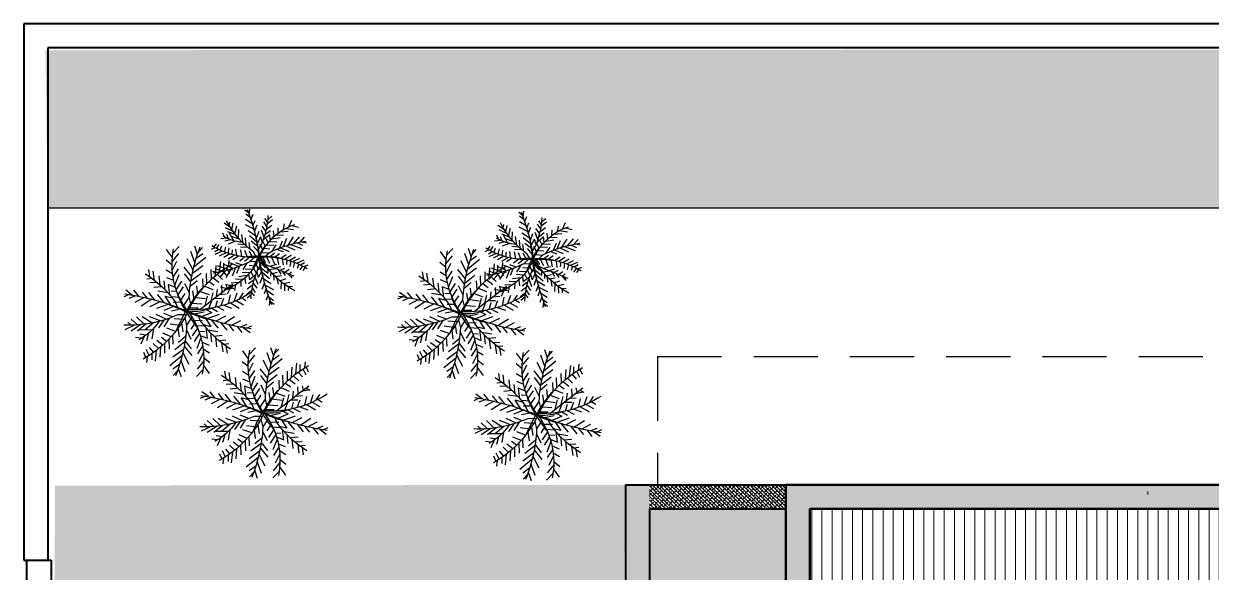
# Model space of a CAD drawing. Header units: inches. Extents: x 580771 to 691655, y 7719261 to 7829530.
# Drawn here: x 689710.7 to 690080.8, y 7726559.4 to 7726730.4 of the extents above; entities that cross this region are included whole.
import ezdxf

# ---------------------------------------------------------------- set-up
doc = ezdxf.new("R2010")
doc.units = ezdxf.units.IN
doc.header["$MEASUREMENT"] = 0
doc.linetypes.add('DASHED2', pattern=[0.375, 0.25, -0.125])
for name, color, linetype in [('ARVORE', 94, 'Continuous'), ('Layer1', 1, 'Continuous'), ('Piso', 55, 'Continuous'), ('TOP_PALMEIRA', 30, 'Continuous'), ('VEGETAÇÃO1', 96, 'Continuous')]:
    doc.layers.add(name, color=color, linetype=linetype)
for name, color, linetype, lineweight in [('Parede Baixa', 5, 'Continuous', 50), ('Parede Corte', 4, 'Continuous', 40), ('Pisos Externos', 15, 'Continuous', 9)]:
    doc.layers.add(name, color=color, linetype=linetype, lineweight=lineweight)

# ---------------------------------------------------------------- blocks, each defined once
blk = doc.blocks.new('A$C740F6566')
at = {"layer": 'TOP_PALMEIRA'}
for p, q in [((2.239, 5.477, -3022.391), (2.019, 5.774, -3022.391)), ((2.215, 5.616, -3022.391), (2.326, 5.86, -3022.391)), ((2.268, 5.32, -3022.391), (2.399, 5.639, -3022.391)), ((3.606, 5.229, -3022.391), (3.337, 5.53, -3022.391)), ((3.62, 5.529, -3022.391), (3.487, 5.68, -3022.391)), ((3.593, 5.084, -3022.391), (3.887, 5.53, -3022.391)), ((3.615, 5.379, -3022.391), (3.826, 5.814, -3022.391)), ((2.296, 5.179, -3022.391), (2.018, 5.405, -3022.391)), ((2.383, 4.786, -3022.391), (2.103, 5.011, -3022.391)), ((2.351, 4.924, -3022.391), (2.575, 5.353, -3022.391)), ((2.435, 4.579, -3022.391), (2.75, 5.067, -3022.391)), ((3.575, 4.932, -3022.391), (3.237, 5.28, -3022.391)), ((3.519, 4.583, -3022.391), (3.237, 5.03, -3022.391)), ((3.562, 4.834, -3022.391), (3.887, 5.23, -3022.391)), ((3.841, 4.577, -3022.391), (3.834, 5.165, -3022.391)), ((4.076, 4.851, -3022.391), (4.037, 5.13, -3022.391)), ((4.135, 4.932, -3022.391), (4.487, 5.08, -3022.391)), ((4.219, 5.061, -3022.391), (4.187, 5.33, -3022.391)), ((5.098, 4.857, -3022.391), (4.868, 4.952, -3022.391)), ((1.408, 4.665, -3022.391), (1.074, 4.72, -3022.391)), ((1.556, 4.466, -3022.391), (1.141, 4.525, -3022.391)), ((1.489, 4.555, -3022.391), (1.518, 4.809, -3022.391)), ((1.662, 4.336, -3022.391), (1.68, 4.673, -3022.391)), ((1.857, 4.118, -3022.391), (1.897, 4.491, -3022.391)), ((2.47, 4.444, -3022.391), (2.129, 4.712, -3022.391)), ((2.542, 4.189, -3022.391), (2.785, 4.669, -3022.391)), ((2.662, 3.805, -3022.391), (2.861, 4.374, -3022.391)), ((3.35, 3.926, -3022.391), (3.137, 4.38, -3022.391)), ((3.426, 4.183, -3022.391), (3.237, 4.68, -3022.391)), ((3.5, 4.488, -3022.391), (3.837, 4.88, -3022.391)), ((3.766, 4.503, -3022.391), (4.237, 4.58, -3022.391)), ((3.983, 4.733, -3022.391), (4.337, 4.83, -3022.391)), ((4.528, 4.081, -3022.391), (4.319, 4.351, -3022.391)), ((4.69, 4.271, -3022.391), (4.455, 4.514, -3022.391)), ((4.862, 4.496, -3022.391), (4.641, 4.681, -3022.391)), ((5.003, 4.703, -3022.391), (4.728, 4.839, -3022.391)), ((4.778, 4.382, -3022.391), (5.265, 4.434, -3022.391)), ((4.921, 4.58, -3022.391), (5.202, 4.579, -3022.391)), ((5.056, 4.788, -3022.391), (5.323, 4.819, -3022.391)), ((0.516, 3.642, -3022.391), (0.147, 3.906, -3022.391)), ((0.867, 3.657, -3022.391), (0.641, 3.929, -3022.391)), ((1.269, 3.631, -3022.391), (1.094, 3.919, -3022.391)), ((1.788, 4.192, -3022.391), (1.367, 4.244, -3022.391)), ((1.581, 3.578, -3022.391), (1.447, 3.899, -3022.391)), ((2.011, 3.964, -3022.391), (1.588, 4.012, -3022.391)), ((1.888, 3.498, -3022.391), (1.755, 3.826, -3022.391)), ((2.246, 3.752, -3022.391), (1.76, 3.812, -3022.391)), ((2.139, 3.845, -3022.391), (2.064, 4.305, -3022.391)), ((2.599, 4.002, -3022.391), (2.213, 4.318, -3022.391)), ((2.692, 3.713, -3022.391), (2.294, 3.974, -3022.391)), ((2.385, 3.639, -3022.391), (2.301, 3.969, -3022.391)), ((2.748, 3.553, -3022.391), (2.941, 4.03, -3022.391)), ((3.244, 3.628, -3022.391), (3.087, 4.03, -3022.391)), ((3.304, 3.792, -3022.391), (3.687, 4.03, -3022.391)), ((3.383, 4.031, -3022.391), (3.737, 4.28, -3022.391)), ((3.902, 3.496, -3022.391), (3.756, 3.901, -3022.391)), ((4.149, 3.702, -3022.391), (3.992, 4.072, -3022.391)), ((4.359, 3.902, -3022.391), (4.187, 4.139, -3022.391)), ((4.457, 4.003, -3022.391), (4.901, 4.001, -3022.391)), ((4.622, 4.189, -3022.391), (5.083, 4.218, -3022.391)), ((0.316, 3.618, -3022.391), (0.01, 3.329, -3022.391)), ((0.717, 3.655, -3022.391), (0.341, 3.351, -3022.391)), ((1.122, 3.646, -3022.391), (0.685, 3.431, -3022.391)), ((1.425, 3.608, -3022.391), (1.042, 3.362, -3022.391)), ((1.781, 3.529, -3022.391), (1.296, 3.334, -3022.391)), ((1.995, 3.463, -3022.391), (1.608, 3.211, -3022.391)), ((2.227, 3.373, -3022.391), (1.865, 3.133, -3022.391)), ((2.08, 3.432, -3022.391), (2.067, 3.703, -3022.391)), ((2.347, 3.319, -3022.391), (2.32, 3.675, -3022.391)), ((2.569, 3.205, -3022.391), (2.578, 3.597, -3022.391)), ((2.809, 3.383, -3022.391), (2.575, 3.497, -3022.391)), ((2.875, 3.21, -3022.391), (2.972, 3.682, -3022.391)), ((3.146, 3.009, -3022.391), (3.147, 3.396, -3022.391)), ((3.364, 3.13, -3022.391), (3.334, 3.563, -3022.391)), ((3.63, 3.298, -3022.391), (3.57, 3.734, -3022.391)), ((3.758, 3.387, -3022.391), (4.157, 3.333, -3022.391)), ((4.074, 3.636, -3022.391), (4.484, 3.613, -3022.391)), ((4.135, 3.033, -3022.391), (4.406, 3.355, -3022.391)), ((4.259, 3.804, -3022.391), (4.72, 3.784, -3022.391)), ((4.383, 3.069, -3022.391), (4.741, 3.535, -3022.391)), ((4.732, 3.134, -3022.391), (5.086, 3.615, -3022.391)), ((5.023, 3.2, -3022.391), (5.475, 3.75, -3022.391)), ((5.42, 3.312, -3022.391), (5.638, 3.614, -3022.391)), ((5.595, 3.368, -3022.391), (5.975, 3.243, -3022.391)), ((5.709, 3.408, -3022.391), (5.916, 3.598, -3022.391)), ((0.753, 2.607, -3022.391), (0.239, 2.79, -3022.391)), ((1.103, 2.696, -3022.391), (0.575, 2.97, -3022.391)), ((1.243, 2.726, -3022.391), (0.889, 2.245, -3022.391)), ((1.395, 2.757, -3022.391), (0.964, 3.104, -3022.391)), ((1.592, 2.791, -3022.391), (1.233, 2.325, -3022.391)), ((1.641, 2.799, -3022.391), (1.268, 3.081, -3022.391)), ((1.84, 2.827, -3022.391), (1.569, 2.505, -3022.391)), ((2.14, 2.859, -3022.391), (1.72, 3.07, -3022.391)), ((2.471, 3.258, -3022.391), (2.173, 3.06, -3022.391)), ((2.708, 2.786, -3022.391), (2.34, 2.873, -3022.391)), ((2.724, 3.113, -3022.391), (2.355, 2.87, -3022.391)), ((2.611, 2.73, -3022.391), (2.641, 2.297, -3022.391)), ((2.829, 2.851, -3022.391), (2.827, 2.464, -3022.391)), ((3.25, 2.747, -3022.391), (3.619, 2.99, -3022.391)), ((3.267, 3.074, -3022.391), (3.635, 2.987, -3022.391)), ((3.504, 2.602, -3022.391), (3.802, 2.8, -3022.391)), ((3.516, 3.223, -3022.391), (3.921, 3.162, -3022.391)), ((3.748, 2.487, -3022.391), (4.109, 2.727, -3022.391)), ((3.834, 3.001, -3022.391), (4.254, 2.79, -3022.391)), ((4.333, 3.061, -3022.391), (4.707, 2.779, -3022.391)), ((4.58, 3.103, -3022.391), (5.01, 2.756, -3022.391)), ((4.871, 3.164, -3022.391), (5.4, 2.89, -3022.391)), ((5.222, 3.253, -3022.391), (5.736, 3.07, -3022.391)), ((0.38, 2.492, -3022.391), (0, 2.617, -3022.391)), ((0.266, 2.452, -3022.391), (0.059, 2.262, -3022.391)), ((0.555, 2.548, -3022.391), (0.337, 2.246, -3022.391)), ((0.952, 2.66, -3022.391), (0.499, 2.11, -3022.391)), ((1.901, 2.224, -3022.391), (1.491, 2.247, -3022.391)), ((2.217, 2.473, -3022.391), (1.818, 2.527, -3022.391)), ((2.459, 2.637, -3022.391), (2.054, 2.698, -3022.391)), ((2.073, 2.364, -3022.391), (2.219, 1.959, -3022.391)), ((2.345, 2.562, -3022.391), (2.405, 2.126, -3022.391)), ((3.1, 2.65, -3022.391), (3.003, 2.179, -3022.391)), ((3.227, 2.307, -3022.391), (3.033, 1.83, -3022.391)), ((3.166, 2.477, -3022.391), (3.399, 2.363, -3022.391)), ((3.406, 2.655, -3022.391), (3.397, 2.263, -3022.391)), ((3.59, 2.221, -3022.391), (3.674, 1.891, -3022.391)), ((3.627, 2.541, -3022.391), (3.655, 2.185, -3022.391)), ((3.894, 2.428, -3022.391), (3.908, 2.157, -3022.391)), ((3.98, 2.397, -3022.391), (4.367, 2.649, -3022.391)), ((4.086, 2.362, -3022.391), (4.22, 2.034, -3022.391)), ((4.193, 2.331, -3022.391), (4.679, 2.526, -3022.391)), ((4.394, 2.282, -3022.391), (4.528, 1.961, -3022.391)), ((4.549, 2.252, -3022.391), (4.932, 2.498, -3022.391)), ((4.705, 2.229, -3022.391), (4.881, 1.941, -3022.391)), ((4.853, 2.214, -3022.391), (5.29, 2.429, -3022.391)), ((5.108, 2.203, -3022.391), (5.333, 1.931, -3022.391)), ((5.258, 2.205, -3022.391), (5.634, 2.509, -3022.391)), ((5.459, 2.218, -3022.391), (5.828, 1.954, -3022.391)), ((5.659, 2.242, -3022.391), (5.964, 2.531, -3022.391)), ((1.352, 1.671, -3022.391), (0.892, 1.642, -3022.391)), ((1.518, 1.857, -3022.391), (1.073, 1.859, -3022.391)), ((1.716, 2.057, -3022.391), (1.255, 2.076, -3022.391)), ((1.446, 1.779, -3022.391), (1.656, 1.509, -3022.391)), ((1.616, 1.958, -3022.391), (1.788, 1.721, -3022.391)), ((1.826, 2.158, -3022.391), (1.983, 1.788, -3022.391)), ((2.501, 1.869, -3022.391), (2.137, 1.78, -3022.391)), ((2.718, 2.145, -3022.391), (2.287, 2.03, -3022.391)), ((2.391, 1.727, -3022.391), (2.387, 1.38, -3022.391)), ((2.86, 1.977, -3022.391), (2.466, 1.824, -3022.391)), ((2.803, 1.666, -3022.391), (2.487, 1.58, -3022.391)), ((2.836, 1.83, -3022.391), (2.987, 1.58, -3022.391)), ((2.88, 2.131, -3022.391), (3.033, 1.83, -3022.391)), ((3.313, 2.055, -3022.391), (3.114, 1.486, -3022.391)), ((3.433, 1.671, -3022.391), (3.19, 1.191, -3022.391)), ((3.282, 2.147, -3022.391), (3.681, 1.886, -3022.391)), ((3.376, 1.858, -3022.391), (3.761, 1.542, -3022.391)), ((3.728, 2.108, -3022.391), (4.215, 2.048, -3022.391)), ((3.836, 2.015, -3022.391), (3.911, 1.555, -3022.391)), ((3.964, 1.896, -3022.391), (4.387, 1.848, -3022.391)), ((4.117, 1.742, -3022.391), (4.078, 1.369, -3022.391)), ((4.186, 1.668, -3022.391), (4.608, 1.616, -3022.391)), ((1.197, 1.478, -3022.391), (0.71, 1.426, -3022.391)), ((1.054, 1.28, -3022.391), (0.773, 1.281, -3022.391)), ((0.972, 1.157, -3022.391), (1.247, 1.021, -3022.391)), ((1.113, 1.364, -3022.391), (1.334, 1.179, -3022.391)), ((1.285, 1.589, -3022.391), (1.52, 1.346, -3022.391)), ((1.932, 1.134, -3022.391), (1.737, 1.18, -3022.391)), ((2.109, 1.364, -3022.391), (1.787, 1.38, -3022.391)), ((1.993, 1.214, -3022.391), (1.918, 0.868, -3022.391)), ((2.305, 1.617, -3022.391), (1.987, 1.58, -3022.391)), ((2.213, 1.499, -3022.391), (2.187, 1.18, -3022.391)), ((2.742, 1.415, -3022.391), (2.387, 1.28, -3022.391)), ((2.706, 1.29, -3022.391), (2.837, 0.93, -3022.391)), ((2.784, 1.581, -3022.391), (2.937, 1.28, -3022.391)), ((3.54, 1.281, -3022.391), (3.225, 0.793, -3022.391)), ((3.504, 1.416, -3022.391), (3.846, 1.148, -3022.391)), ((4.313, 1.524, -3022.391), (4.294, 1.187, -3022.391)), ((4.419, 1.394, -3022.391), (4.833, 1.335, -3022.391)), ((4.486, 1.305, -3022.391), (4.457, 1.051, -3022.391)), ((4.567, 1.195, -3022.391), (4.901, 1.14, -3022.391)), ((0.919, 1.072, -3022.391), (0.652, 1.041, -3022.391)), ((0.877, 1.003, -3022.391), (1.106, 0.908, -3022.391)), ((1.841, 1.016, -3022.391), (1.937, 0.83, -3022.391)), ((2.533, 0.811, -3022.391), (2.137, 0.68, -3022.391)), ((2.42, 0.564, -3022.391), (2.137, 0.38, -3022.391)), ((2.632, 1.064, -3022.391), (2.237, 0.98, -3022.391)), ((2.496, 0.726, -3022.391), (2.687, 0.38, -3022.391)), ((2.599, 0.976, -3022.391), (2.837, 0.58, -3022.391)), ((3.624, 0.936, -3022.391), (3.4, 0.507, -3022.391)), ((3.591, 1.074, -3022.391), (3.872, 0.849, -3022.391)), ((3.679, 0.681, -3022.391), (3.957, 0.455, -3022.391)), ((2.37, 0.463, -3022.391), (2.487, 0.28, -3022.391)), ((3.707, 0.54, -3022.391), (3.576, 0.221, -3022.391)), ((3.76, 0.244, -3022.391), (3.649, 0, -3022.391)), ((3.736, 0.383, -3022.391), (3.955, 0.087, -3022.391))]:
    blk.add_line(p, q, dxfattribs=at)
at = {"layer": 'TOP_PALMEIRA', "color": 92}
for centre, radius, start, end in [((14.281, 7.632, -3022.391), 12.233, 188.516, 202.6061), ((-1.948, 5.644, -3022.391), 5.569, 336.1944, 2.2987), ((0.884, 7.353, -3022.391), 4.898, 295.4351, 330.987), ((1.914, 6.469, -3022.391), 2.701, 304.4561, 331.4948), ((5.393, 7.481, -3022.391), 4.879, 212.1218, 234.7349), ((0.84, 0.122, -3022.391), 3.535, 52.5988, 101.7634), ((3.184, 10.523, -3022.391), 7.55, 273.4205, 291.3892), ((2.79, -4.663, -3022.391), 7.55, 93.4205, 111.3892), ((5.091, -1.493, -3022.391), 4.898, 115.4351, 150.987), ((-1.898, 2.681, -3022.391), 4.809, 326.851, 2.4966), ((-8.306, -1.772, -3022.391), 12.233, 8.516, 22.6061), ((5.134, 5.738, -3022.391), 3.535, 232.5988, 281.7634), ((90.319, -66.742, -3022.391), 111.442, 141.6662, 142.64222), ((0.582, -1.621, -3022.391), 4.879, 32.1218, 54.7349)]:
    blk.add_arc(centre, radius, start, end, dxfattribs=at)
at = {"layer": 'TOP_PALMEIRA'}
for centre, radius, start, end in [((1.43, 0.933, -3022.391), 2.579, 53.6318, 73.2381), ((7.662, 5.48, -3022.391), 5.257, 198.8657, 208.393), ((8.036, -6.112, -3022.391), 10.439, 114.0336, 119.0965), ((5.407, -1.698, -3022.391), 5.28, 117.8553, 131.0663), ((0.812, 2.655, -3022.391), 2.187, 337.8337, 5.9061), ((-1.862, 0.702, -3022.391), 5.373, 12.1313, 24.7386), ((-1.113, -3.57, -3022.391), 7.754, 51.2825, 57.6422)]:
    blk.add_arc(centre, radius, start, end, dxfattribs=at)
blk = doc.blocks.new('Arvore-4pl')
at = {"layer": 'ARVORE'}
for p, q in [((-0.536, 1.777), (-0.462, 1.94)), ((-0.481, 1.486), (-0.667, 1.636)), ((-0.52, 1.684), (-0.666, 1.882)), ((-0.5, 1.58), (-0.413, 1.792)), ((-0.445, 1.316), (-0.296, 1.602)), ((0.372, 1.321), (0.146, 1.553)), ((0.392, 1.519), (0.213, 1.72)), ((0.401, 1.719), (0.313, 1.82)), ((0.363, 1.255), (0.579, 1.52)), ((0.383, 1.423), (0.579, 1.72)), ((0.398, 1.619), (0.539, 1.909)), ((0.548, 1.084), (0.544, 1.476)), ((0.705, 1.267), (0.679, 1.453)), ((0.8, 1.407), (0.779, 1.586)), ((-1.073, 1.143), (-1.296, 1.18)), ((-0.975, 1.011), (-1.251, 1.05)), ((-1.02, 1.069), (-1, 1.239)), ((-0.904, 0.924), (-0.892, 1.148)), ((-0.774, 0.779), (-0.747, 1.027)), ((-0.423, 1.224), (-0.61, 1.374)), ((-0.365, 0.995), (-0.593, 1.174)), ((-0.389, 1.085), (-0.179, 1.411)), ((-0.317, 0.826), (-0.155, 1.146)), ((0.334, 1.089), (0.146, 1.386)), ((0.272, 0.822), (0.146, 1.153)), ((0.321, 1.025), (0.546, 1.286)), ((0.498, 1.035), (0.813, 1.086)), ((0.643, 1.189), (0.879, 1.253)), ((0.744, 1.321), (0.979, 1.42)), ((1.115, 0.88), (0.958, 1.042)), ((1.229, 1.03), (1.082, 1.153)), ((1.323, 1.168), (1.14, 1.259)), ((1.173, 0.954), (1.498, 0.989)), ((1.386, 1.271), (1.233, 1.334)), ((1.268, 1.086), (1.456, 1.086)), ((1.359, 1.225), (1.537, 1.245)), ((-1.668, 0.461), (-1.914, 0.637)), ((-1.434, 0.471), (-1.585, 0.653)), ((-1.166, 0.453), (-1.283, 0.645)), ((-0.82, 0.828), (-1.101, 0.862)), ((-0.958, 0.418), (-1.047, 0.633)), ((-0.672, 0.676), (-0.954, 0.708)), ((-0.753, 0.365), (-0.842, 0.584)), ((-0.515, 0.534), (-0.839, 0.574)), ((-0.586, 0.596), (-0.636, 0.903)), ((-0.625, 0.321), (-0.634, 0.501)), ((-0.28, 0.701), (-0.536, 0.912)), ((-0.217, 0.508), (-0.483, 0.682)), ((-0.422, 0.459), (-0.478, 0.679)), ((-0.238, 0.57), (-0.105, 0.949)), ((-0.18, 0.401), (-0.051, 0.72)), ((-0.096, 0.173), (-0.031, 0.487)), ((0.15, 0.451), (0.046, 0.72)), ((0.221, 0.65), (0.079, 0.953)), ((0.191, 0.561), (0.446, 0.72)), ((0.243, 0.721), (0.479, 0.886)), ((0.408, 0.231), (0.368, 0.522)), ((0.589, 0.363), (0.492, 0.633)), ((0.754, 0.501), (0.649, 0.748)), ((0.894, 0.634), (0.779, 0.792)), ((0.827, 0.569), (1.134, 0.556)), ((1.007, 0.754), (0.867, 0.934)), ((0.959, 0.702), (1.255, 0.7)), ((1.069, 0.826), (1.377, 0.845)), ((1.336, 0.167), (1.638, 0.533)), ((-1.801, 0.445), (-2.005, 0.252)), ((-1.534, 0.469), (-1.785, 0.267)), ((-1.277, -0.17), (-1.629, 0.013)), ((-1.264, 0.463), (-1.556, 0.32)), ((-1.082, -0.129), (-1.369, 0.103)), ((-1.062, 0.438), (-1.317, 0.274)), ((-0.918, -0.101), (-1.167, 0.087)), ((-0.825, 0.386), (-1.148, 0.256)), ((-0.682, 0.342), (-0.94, 0.174)), ((-0.585, -0.061), (-0.865, 0.08)), ((-0.528, 0.282), (-0.769, 0.122)), ((-0.365, 0.205), (-0.563, 0.073)), ((-0.447, 0.246), (-0.466, 0.483)), ((-0.196, 0.108), (-0.442, -0.054)), ((-0.299, 0.17), (-0.294, 0.431)), ((-0.139, 0.288), (-0.295, 0.365)), ((0.085, 0.039), (0.086, 0.297)), ((0.155, -0.136), (0.401, 0.027)), ((0.166, 0.082), (0.411, 0.024)), ((0.23, 0.119), (0.21, 0.408)), ((0.332, 0.181), (0.602, 0.141)), ((0.493, 0.291), (0.759, 0.255)), ((0.544, 0.034), (0.824, -0.107)), ((0.704, 0.457), (0.977, 0.442)), ((0.744, 0.055), (0.925, 0.27)), ((0.877, 0.074), (1.126, -0.114)), ((0.91, 0.079), (1.149, 0.39)), ((1.041, 0.102), (1.328, -0.13)), ((1.143, 0.122), (1.378, 0.443)), ((1.236, 0.142), (1.588, -0.04)), ((1.469, 0.202), (1.812, 0.08)), ((1.601, 0.241), (1.746, 0.442)), ((1.718, 0.278), (1.971, 0.195)), ((1.794, 0.305), (1.932, 0.432)), ((-1.759, -0.306), (-2.012, -0.223)), ((-1.835, -0.332), (-1.973, -0.459)), ((-1.51, -0.229), (-1.853, -0.107)), ((-1.642, -0.268), (-1.788, -0.469)), ((-1.378, -0.194), (-1.679, -0.56)), ((-1.184, -0.149), (-1.419, -0.471)), ((-0.951, -0.106), (-1.19, -0.417)), ((-0.745, -0.485), (-1.018, -0.469)), ((-0.785, -0.083), (-0.966, -0.297)), ((-0.534, -0.318), (-0.8, -0.283)), ((-0.373, -0.209), (-0.643, -0.169)), ((-0.63, -0.391), (-0.533, -0.661)), ((-0.207, -0.11), (-0.452, -0.051)), ((-0.449, -0.259), (-0.409, -0.55)), ((-0.272, -0.147), (-0.251, -0.435)), ((-0.126, -0.066), (-0.127, -0.324)), ((0.055, -0.201), (-0.01, -0.515)), ((0.139, -0.429), (0.01, -0.747)), ((0.098, -0.316), (0.254, -0.392)), ((0.258, -0.197), (0.253, -0.458)), ((0.324, -0.233), (0.522, -0.1)), ((0.406, -0.273), (0.424, -0.51)), ((0.486, -0.309), (0.727, -0.149)), ((0.584, -0.348), (0.593, -0.529)), ((0.641, -0.369), (0.899, -0.201)), ((0.712, -0.392), (0.801, -0.611)), ((0.783, -0.413), (1.107, -0.283)), ((0.917, -0.446), (1.006, -0.66)), ((1.021, -0.466), (1.276, -0.302)), ((1.125, -0.481), (1.242, -0.673)), ((1.223, -0.491), (1.514, -0.348)), ((1.493, -0.497), (1.744, -0.294)), ((1.76, -0.472), (1.964, -0.28)), ((-1.111, -0.853), (-1.418, -0.872)), ((-1, -0.729), (-1.297, -0.728)), ((-0.868, -0.596), (-1.175, -0.583)), ((-1.156, -0.908), (-0.999, -1.07)), ((-1.048, -0.781), (-0.908, -0.961)), ((-0.935, -0.662), (-0.82, -0.82)), ((-0.795, -0.528), (-0.69, -0.775)), ((-0.476, -0.889), (-0.687, -0.914)), ((-0.345, -0.721), (-0.587, -0.78)), ((-0.537, -0.968), (-0.554, -1.18)), ((-0.2, -0.537), (-0.487, -0.614)), ((-0.418, -0.815), (-0.421, -1.047)), ((-0.106, -0.649), (-0.368, -0.751)), ((-0.143, -0.857), (-0.354, -0.914)), ((-0.156, -0.913), (-0.054, -1.114)), ((-0.122, -0.747), (-0.021, -0.914)), ((-0.092, -0.546), (0.01, -0.747)), ((0.197, -0.597), (0.064, -0.977)), ((0.276, -0.853), (0.114, -1.173)), ((0.176, -0.536), (0.442, -0.709)), ((0.239, -0.728), (0.495, -0.939)), ((0.381, -0.487), (0.437, -0.706)), ((0.474, -0.562), (0.798, -0.602)), ((0.545, -0.624), (0.595, -0.93)), ((0.63, -0.703), (0.913, -0.735)), ((0.733, -0.806), (0.706, -1.054)), ((0.779, -0.855), (1.06, -0.89)), ((0.863, -0.951), (0.851, -1.176)), ((1.393, -0.498), (1.543, -0.68)), ((1.627, -0.488), (1.873, -0.664)), ((-1.4, -1.252), (-1.578, -1.273)), ((-1.214, -0.982), (-1.539, -1.017)), ((-1.309, -1.113), (-1.497, -1.113)), ((-1.427, -1.298), (-1.275, -1.361)), ((-1.364, -1.196), (-1.181, -1.286)), ((-1.27, -1.058), (-1.123, -1.181)), ((-0.724, -1.211), (-0.854, -1.18)), ((-0.606, -1.058), (-0.821, -1.047)), ((-0.785, -1.29), (-0.721, -1.414)), ((-0.683, -1.158), (-0.734, -1.388)), ((-0.324, -1.427), (-0.587, -1.514)), ((-0.258, -1.258), (-0.521, -1.314)), ((-0.184, -1.024), (-0.421, -1.114)), ((-0.28, -1.317), (-0.121, -1.58)), ((-0.208, -1.107), (-0.121, -1.347)), ((0.348, -1.113), (0.138, -1.439)), ((0.404, -1.343), (0.255, -1.629)), ((0.324, -1.023), (0.552, -1.202)), ((0.382, -1.251), (0.569, -1.401)), ((0.934, -1.038), (1.21, -1.077)), ((0.979, -1.097), (0.959, -1.266)), ((1.032, -1.171), (1.255, -1.207)), ((-0.399, -1.591), (-0.587, -1.714)), ((-0.432, -1.658), (-0.354, -1.78)), ((-0.348, -1.483), (-0.221, -1.714)), ((0.459, -1.607), (0.372, -1.82)), ((0.495, -1.804), (0.42, -1.967)), ((0.44, -1.513), (0.626, -1.664)), ((0.478, -1.712), (0.625, -1.909))]:
    blk.add_line(p, q, dxfattribs=at)
for centre, radius, start, end in [((-3.311, 1.795), 3.713, 336.1944, 2.2987), ((7.508, 3.121), 8.156, 188.516, 202.6061), ((-0.736, 2.346), 1.801, 304.4561, 331.4948), ((1.583, 3.021), 3.253, 212.1218, 234.7349), ((-1.423, 2.935), 3.265, 295.4351, 330.987), ((3.096, 1.686), 3.505, 198.8657, 208.393), ((-1.452, -1.886), 2.357, 52.5988, 101.7634), ((1.592, -3.099), 3.52, 117.8553, 131.0663), ((-1.059, -1.345), 1.719, 53.6318, 73.2381), ((3.345, -6.042), 6.959, 114.0336, 119.0965), ((-3.253, -1.499), 3.582, 12.1313, 24.7386), ((-2.754, -4.347), 5.169, 51.2825, 57.6422), ((0.111, 5.048), 5.033, 273.4205, 291.3892), ((-0.152, -5.076), 5.033, 93.4205, 111.3892), ((1.382, -2.963), 3.265, 115.4351, 150.987), ((58.2, -46.462), 74.295, 141.6662, 142.64222), ((-3.277, -0.179), 3.206, 326.851, 2.4966), ((-1.471, -0.197), 1.458, 337.8337, 5.9061), ((-7.55, -3.149), 8.156, 8.516, 22.6061), ((1.411, 1.858), 2.357, 232.5988, 281.7634), ((-1.624, -3.048), 3.253, 32.1218, 54.7349)]:
    blk.add_arc(centre, radius, start, end, dxfattribs=at)

msp = doc.modelspace()

# ---------------------------------------------------------------- hatches: boundary and pattern name
h = msp.add_hatch()
h.set_pattern_fill('GRASS2', color=74, scale=7.5, angle=-90, pattern_type=2)
h.set_pattern_definition([(270, (686426.6015, 7768797.9115), (7.5, -7.5), [1.125, -0.225, 0.3, -0.225, 1.125, -4.5]), (270, (686426.8265, 7768798.2865), (7.5, -7.5), [0.75, -0.5625, 1.125, -0.5625, 0.75, -3.75]), (270, (686429.8265, 7768795.6615), (7.5, -7.5), [0.9375, -0.375, 0.9375, -5.25]), (270, (686431.3265, 7768799.4115), (7.5, -7.5), [0.375, -0.75, 0.375, -6]), (360, (686431.3265, 7768798.6615), (7.5, 7.5), [0.675, -6.825]), (360, (686426.8265, 7768796.4115), (7.5, 7.5), [0.75, -6.75]), (360, (686429.8265, 7768794.5365), (7.5, 7.5), [0.75, -6.75]), (315, (686426.7515, 7768795.4365), (7.5, -7e-15), [0.75, -9.8566017]), (45, (686426.7515, 7768797.3865), (7e-15, 7.5), [0.75, -9.8566017]), (333.434949, (686426.789, 7768795.6615), (7.5, -4e-10), [0.75, -16.0205098]), (345.9637565, (686426.8265, 7768796.0365), (7.5, -3e-10), [0.75, -30.1732922]), (345.9637565, (686429.8265, 7768794.1615), (7.5, -3e-10), [0.6, -30.3232922]), (345.9637565, (686431.3265, 7768798.5115), (7.5, -3e-10), [0.525, -30.3982922]), (14.0362435, (686426.8265, 7768796.7865), (7.5, 3e-10), [0.75, -30.1732922]), (14.0362435, (686429.8265, 7768794.9115), (7.5, 3e-10), [0.6, -30.3232922]), (14.0362435, (686431.3265, 7768798.8115), (7.5, 3e-10), [0.525, -30.3982922]), (26.565051, (686426.789, 7768797.1615), (7.5, 3e-09), [0.75, -16.020501])])
h.paths.add_polyline_path([(689844.099, 7726684.413), (689844.986, 7726681.48)], flags=16)
h.paths.add_polyline_path([(691202.468, 7726722.882), (689717.486, 7726722.121), (689718.218, 7726672.882), (691203.218, 7726672.882)])
h = msp.add_hatch()
h.set_pattern_fill('GRASS2', color=74, scale=7.5, angle=-90, pattern_type=2)
h.set_pattern_definition([(270, (686429.584, 7768662.168), (7.5, -7.5), [1.125, -0.225, 0.3, -0.225, 1.125, -4.5]), (270, (686429.809, 7768662.543), (7.5, -7.5), [0.75, -0.5625, 1.125, -0.5625, 0.75, -3.75]), (270, (686432.809, 7768659.918), (7.5, -7.5), [0.9375, -0.375, 0.9375, -5.25]), (270, (686434.309, 7768663.668), (7.5, -7.5), [0.375, -0.75, 0.375, -6]), (360, (686434.309, 7768662.918), (7.5, 7.5), [0.675, -6.825]), (360, (686429.809, 7768660.668), (7.5, 7.5), [0.75, -6.75]), (360, (686432.809, 7768658.793), (7.5, 7.5), [0.75, -6.75]), (315, (686429.7337, 7768659.693), (7.5, -7e-15), [0.75, -9.8566017]), (45, (686429.7337, 7768661.643), (7e-15, 7.5), [0.75, -9.8566017]), (333.434949, (686429.7712, 7768659.918), (7.5, -4e-10), [0.75, -16.0205098]), (345.9637565, (686429.8087, 7768660.293), (7.5, -3e-10), [0.75, -30.1732922]), (345.9637565, (686432.8087, 7768658.418), (7.5, -3e-10), [0.6, -30.3232922]), (345.9637565, (686434.3087, 7768662.768), (7.5, -3e-10), [0.525, -30.3982922]), (14.0362435, (686429.8087, 7768661.043), (7.5, 3e-10), [0.75, -30.1732922]), (14.0362435, (686432.8087, 7768659.168), (7.5, 3e-10), [0.6, -30.3232922]), (14.0362435, (686434.3087, 7768663.068), (7.5, 3e-10), [0.525, -30.3982922]), (26.565051, (686429.7712, 7768661.418), (7.5, 3e-09), [0.75, -16.020501])])
h.paths.add_polyline_path([(689847.082, 7726548.67), (689847.968, 7726545.737)], flags=16)
h.paths.add_polyline_path([(689893.598, 7726474.926), (689895.557, 7726478.726), (689894.174, 7726498.3), (689893.021, 7726498.99)], flags=16)
h.paths.add_polyline_path([(689888.437, 7726491.783), (689880.573, 7726491.783), (689880.573, 7726519.308), (689888.437, 7726519.308)], flags=16)
h.paths.add_polyline_path([(689880.573, 7726488.293), (689888.437, 7726488.293), (689888.437, 7726460.768), (689880.573, 7726460.768)], flags=16)
h.paths.add_polyline_path([(689854.093, 7726491.783), (689846.228, 7726491.783), (689846.228, 7726519.308), (689854.093, 7726519.308)], flags=16)
h.paths.add_polyline_path([(689872.07, 7726472.696), (689864.206, 7726472.696), (689864.206, 7726500.222), (689872.07, 7726500.222)], flags=16)
h.paths.add_polyline_path([(689854.093, 7726460.768), (689846.228, 7726460.768), (689846.228, 7726488.293), (689854.093, 7726488.293)], flags=16)
h.paths.add_polyline_path([(689829.861, 7726500.222), (689837.725, 7726500.222), (689837.725, 7726472.696), (689829.861, 7726472.696)], flags=16)
h.paths.add_polyline_path([(689811.884, 7726519.308), (689819.748, 7726519.308), (689819.748, 7726491.783), (689811.884, 7726491.783)], flags=16)
h.paths.add_polyline_path([(689811.884, 7726460.768), (689811.884, 7726488.293), (689819.748, 7726488.293), (689819.748, 7726460.768)], flags=16)
h.paths.add_polyline_path([(689805.124, 7726472.696), (689797.26, 7726472.696), (689797.26, 7726500.222), (689805.124, 7726500.222)], flags=16)
h.paths.add_polyline_path([(689787.147, 7726491.783), (689779.283, 7726491.783), (689779.283, 7726519.308), (689787.147, 7726519.308)], flags=16)
h.paths.add_polyline_path([(689787.147, 7726460.768), (689779.283, 7726460.768), (689779.283, 7726488.293), (689787.147, 7726488.293)], flags=16)
h.paths.add_polyline_path([(689770.78, 7726472.696), (689762.916, 7726472.696), (689762.916, 7726500.222), (689770.78, 7726500.222)], flags=16)
h.paths.add_polyline_path([(689744.938, 7726488.293), (689752.802, 7726488.293), (689752.802, 7726460.768), (689744.938, 7726460.768)], flags=16)
h.paths.add_polyline_path([(689744.938, 7726519.308), (689752.802, 7726519.308), (689752.802, 7726491.783), (689744.938, 7726491.783)], flags=16)
h.paths.add_polyline_path([(689736.435, 7726472.696), (689728.571, 7726472.696), (689728.571, 7726500.222), (689736.435, 7726500.222)], flags=16)
h.paths.add_polyline_path([(689728.571, 7726432.73), (689736.435, 7726432.73), (689736.435, 7726405.205), (689728.571, 7726405.205)], flags=16)
h.paths.add_polyline_path([(689744.938, 7726451.817), (689752.802, 7726451.817), (689752.802, 7726424.292), (689744.938, 7726424.292)], flags=16)
h.paths.add_polyline_path([(689744.938, 7726420.801), (689752.802, 7726420.801), (689752.802, 7726393.276), (689744.938, 7726393.276)], flags=16)
h.paths.add_polyline_path([(689762.916, 7726432.73), (689770.78, 7726432.73), (689770.78, 7726405.205), (689762.916, 7726405.205)], flags=16)
h.paths.add_polyline_path([(689787.147, 7726424.292), (689779.283, 7726424.292), (689779.283, 7726451.817), (689787.147, 7726451.817)], flags=16)
h.paths.add_polyline_path([(689787.147, 7726393.276), (689779.283, 7726393.276), (689779.283, 7726420.801), (689787.147, 7726420.801)], flags=16)
h.paths.add_polyline_path([(689805.124, 7726405.205), (689797.26, 7726405.205), (689797.26, 7726432.73), (689805.124, 7726432.73)], flags=16)
h.paths.add_polyline_path([(689811.884, 7726451.817), (689819.748, 7726451.817), (689819.748, 7726424.292), (689811.884, 7726424.292)], flags=16)
h.paths.add_polyline_path([(689819.748, 7726393.276), (689811.884, 7726393.276), (689811.884, 7726420.801), (689819.748, 7726420.801)], flags=16)
h.paths.add_polyline_path([(689829.861, 7726432.73), (689837.725, 7726432.73), (689837.725, 7726405.205), (689829.861, 7726405.205)], flags=16)
h.paths.add_polyline_path([(689854.093, 7726424.292), (689846.228, 7726424.292), (689846.228, 7726451.817), (689854.093, 7726451.817)], flags=16)
h.paths.add_polyline_path([(689854.093, 7726393.276), (689846.228, 7726393.276), (689846.228, 7726420.801), (689854.093, 7726420.801)], flags=16)
h.paths.add_polyline_path([(689864.206, 7726432.73), (689872.07, 7726432.73), (689872.07, 7726405.205), (689864.206, 7726405.205)], flags=16)
h.paths.add_polyline_path([(689888.437, 7726424.292), (689880.573, 7726424.292), (689880.573, 7726451.817), (689888.437, 7726451.817)], flags=16)
h.paths.add_polyline_path([(689880.573, 7726420.801), (689888.437, 7726420.801), (689888.437, 7726393.276), (689880.573, 7726393.276)], flags=16)
h.paths.add_polyline_path([(689893.936, 7726432.799), (689894.542, 7726417.806), (689894.52, 7726408.91), (689893.237, 7726406.928)], flags=16)
h.paths.add_polyline_path([(689805.124, 7726290.619), (689797.26, 7726290.619), (689797.26, 7726318.144), (689805.124, 7726318.144)], flags=16)
h.paths.add_polyline_path([(689811.884, 7726306.215), (689819.748, 7726306.215), (689819.748, 7726278.69), (689811.884, 7726278.69)], flags=16)
h.paths.add_polyline_path([(689819.748, 7726309.705), (689811.884, 7726309.705), (689811.884, 7726337.23), (689819.748, 7726337.23)], flags=16)
h.paths.add_polyline_path([(689829.861, 7726318.144), (689837.726, 7726318.144), (689837.726, 7726290.619), (689829.861, 7726290.619)], flags=16)
h.paths.add_polyline_path([(689854.093, 7726309.705), (689846.228, 7726309.705), (689846.228, 7726337.23), (689854.093, 7726337.23)], flags=16)
h.paths.add_polyline_path([(689846.228, 7726306.215), (689854.093, 7726306.215), (689854.093, 7726278.69), (689846.228, 7726278.69)], flags=16)
h.paths.add_polyline_path([(689872.07, 7726290.619), (689864.206, 7726290.619), (689864.206, 7726318.144), (689872.07, 7726318.144)], flags=16)
h.paths.add_polyline_path([(689898.55, 7726318.144), (689896.852, 7726317.792), (689896.414, 7726293.07), (689898.55, 7726290.619)])
h.paths.add_polyline_path([(689888.437, 7726278.69), (689880.573, 7726278.69), (689880.573, 7726306.215), (689888.437, 7726306.215)], flags=16)
h.paths.add_polyline_path([(689888.437, 7726309.705), (689880.573, 7726309.705), (689880.573, 7726337.23), (689888.437, 7726337.23)], flags=16)
h.paths.add_polyline_path([(689787.147, 7726309.705), (689779.283, 7726309.705), (689779.283, 7726337.23), (689787.147, 7726337.23)], flags=16)
h.paths.add_polyline_path([(689787.147, 7726278.69), (689779.283, 7726278.69), (689779.283, 7726306.215), (689787.147, 7726306.215)], flags=16)
h.paths.add_polyline_path([(689762.916, 7726318.144), (689770.78, 7726318.144), (689770.78, 7726290.619), (689762.916, 7726290.619)], flags=16)
edge = h.paths.add_edge_path(flags=16)
edge.add_arc((689718.431, 7726298.263), 30.887, 21.74423, 30.88474)
edge.add_line((689744.938, 7726314.117), (689744.938, 7726337.23))
edge.add_line((689744.938, 7726337.23), (689752.803, 7726337.23))
edge.add_line((689752.803, 7726337.23), (689752.803, 7726309.705))
edge.add_line((689752.803, 7726309.705), (689747.12, 7726309.705))
h.paths.add_polyline_path([(689731.666, 7726318.144), (689739.53, 7726318.144), (689739.53, 7726294.848), (689731.666, 7726294.884)], flags=16)
h.paths.add_polyline_path([(689731.666, 7726290.619), (689731.666, 7726293.294), (689739.53, 7726293.257), (689739.53, 7726290.619)], flags=16)
edge = h.paths.add_edge_path()
edge.add_line((689719.278, 7726294.942), (689745.377, 7726294.821))
edge.add_line((689745.377, 7726294.821), (689745.37, 7726293.23))
edge.add_line((689745.37, 7726293.23), (689719.272, 7726293.351))
edge.add_line((689719.272, 7726293.351), (689719.224, 7726281.632))
edge.add_line((689719.224, 7726281.632), (689744.938, 7726281.632))
edge.add_line((689744.938, 7726281.632), (689744.938, 7726290.632))
edge.add_arc((689744.964, 7726296.705), 6.073, 269.75963, 295.94677)
edge.add_arc((689747.566, 7726291.357), 0.125, 295.94628, 359.76979)
edge.add_line((689747.691, 7726291.356), (689747.698, 7726292.89))
edge.add_line((689747.698, 7726292.89), (689747.823, 7726292.889))
edge.add_arc((689747.823, 7726292.939), 0.05, 269.73392, 359.74034)
edge.add_line((689747.873, 7726292.939), (689747.873, 7726292.944))
edge.add_arc((689747.918, 7726292.944), 0.045, 89.73392, 179.73392, ccw=False)
edge.add_arc((689747.919, 7726293.119), 0.13, 269.73392, 368.5838)
edge.add_line((689748.048, 7726293.138), (689749.124, 7726293.133))
edge.add_line((689749.124, 7726293.133), (689749.125, 7726293.33))
edge.add_line((689749.125, 7726293.33), (689749.025, 7726293.33))
edge.add_line((689749.025, 7726293.33), (689749.026, 7726293.514))
edge.add_line((689749.026, 7726293.514), (689749.026, 7726293.574))
edge.add_line((689749.026, 7726293.574), (689749.011, 7726293.589))
edge.add_line((689749.011, 7726293.589), (689749.057, 7726293.634))
edge.add_line((689749.057, 7726293.634), (689749.012, 7726293.679))
edge.add_line((689749.012, 7726293.679), (689749.057, 7726293.724))
edge.add_line((689749.057, 7726293.724), (689749.012, 7726293.769))
edge.add_line((689749.012, 7726293.769), (689749.027, 7726293.784))
edge.add_line((689749.027, 7726293.784), (689749.029, 7726294.204))
edge.add_line((689749.029, 7726294.204), (689749.014, 7726294.219))
edge.add_line((689749.014, 7726294.219), (689749.06, 7726294.264))
edge.add_line((689749.06, 7726294.264), (689749.015, 7726294.309))
edge.add_line((689749.015, 7726294.309), (689749.06, 7726294.354))
edge.add_line((689749.06, 7726294.354), (689749.015, 7726294.399))
edge.add_line((689749.015, 7726294.399), (689749.03, 7726294.414))
edge.add_line((689749.03, 7726294.414), (689749.032, 7726294.687))
edge.add_line((689749.032, 7726294.687), (689749.132, 7726294.687))
edge.add_line((689749.132, 7726294.687), (689749.132, 7726294.883))
edge.add_arc((689718.431, 7726298.263), 30.887, 353.71826, 374.91985)
edge.add_line((689748.277, 7726306.215), (689752.803, 7726306.215))
edge.add_line((689752.803, 7726306.215), (689752.803, 7726278.69))
edge.add_line((689752.803, 7726278.69), (689746.704, 7726278.69))
edge.add_line((689746.704, 7726278.69), (689746.704, 7726276.815))
edge.add_line((689746.704, 7726276.815), (689898.218, 7726276.632))
edge.add_line((689898.218, 7726276.632), (689897.117, 7726499.302))
edge.add_line((689897.117, 7726499.302), (689898.218, 7726586.632))
edge.add_line((689898.218, 7726586.632), (689720.468, 7726586.377))
edge.add_line((689720.468, 7726586.377), (689719.278, 7726294.942))
at = {"layer": 'Piso', "true_color": 0x93278f}
h = msp.add_hatch(dxfattribs=at)
h.set_pattern_fill('ANSI38', color=217, scale=0.25, angle=360)
h.set_pattern_definition([(45, (699539.3468, 7724833.1608), (-0.56126601, 0.56126601), []), (135, (699539.3468, 7724833.1608), (-1.68379802, 0.56126601), [1.984375, -1.190625])])
h.paths.add_polyline_path([(689898.281, 7726586.444), (689905.718, 7726586.632), (689905.718, 7726276.632), (689898.218, 7726276.632)])
h = msp.add_hatch(dxfattribs=at)
h.set_pattern_fill('ANSI38', color=217, scale=0.25, angle=270)
h.set_pattern_definition([(315, (688171.8189, 7716946.7725), (0.56126601, 0.56126601), []), (45, (688171.8189, 7716946.7725), (0.56126601, 1.68379802), [1.984375, -1.190625])])
h.paths.add_polyline_path([(689905.761, 7726586.329), (689948.218, 7726586.632), (689948.218, 7726579.132), (689905.718, 7726579.132)])
at = {"layer": 'Piso', "true_color": 0x4b81b4}
h = msp.add_hatch(dxfattribs=at)
h.set_pattern_fill('ANSI34', color=145, scale=0.25, angle=360)
h.set_pattern_definition([(45, (334966.45174, 3862869.15914), (-0.1325825214725, 0.1325825214725), []), (45, (334966.49593, 3862869.15914), (-0.1325825214725, 0.1325825214725), []), (45, (334966.54013, 3862869.15914), (-0.1325825214725, 0.1325825214725), []), (45, (334966.58432, 3862869.15914), (-0.1325825214725, 0.1325825214725), [])])
h.paths.add_polyline_path([(691120.718, 7726486.632), (690478.718, 7726486.632), (690478.718, 7726579.132), (689955.718, 7726579.132), (689955.718, 7726284.132), (691120.718, 7726284.132)], flags=16)
h.paths.add_polyline_path([(691128.218, 7726494.132), (690486.218, 7726494.132), (690486.218, 7726586.632), (689948.218, 7726586.632), (689948.218, 7726276.632), (691128.218, 7726276.632)])
at = {"layer": 'Piso', "transparency": 33554559}
h = msp.add_hatch(dxfattribs=at)
h.set_pattern_fill('AR-CONC', color=256, scale=0.05, angle=585)
h.set_pattern_definition([(275, (699589.1886, 7724592.5606), (-7.0047325, -5.877669), [0.9525, -10.4775]), (220, (699589.189, 7724592.561), (8.000923, -5.508836), [0.762, -8.382029]), (325.45144, (699588.605, 7724592.071), (0.99619, -11.386505), [0.8095004, -8.904512]), (271.1842, (699590.985, 7724590.765), (-11.070512, -8.097671), [1.42875, -15.71625]), (321.63556, (699590.062, 7724590.09), (0.35433, -17.141338), [1.214251, -13.35678]), (216.18415, (699590.985, 7724590.765), (0.35433, -17.141338), [1.142998, -12.572987]), (246, (699589.638, 7724590.3155), (-8.975999, -1.7447575), [0.9525, -10.4775]), (191, (699589.638, 7724590.316), (4.326996, -8.69706), [0.762, -8.382]), (296.45144, (699588.89, 7724590.17), (-4.6490026, -10.441817), [0.8095004, -8.904497]), (262.5, (699589.1886, 7724592.5606), (2.8802735, -3.0986707), [0, -8.2804, 0, -8.509, 0, -8.41375]), (232.5, (699589.1886, 7724592.5606), (1.1794864, -5.90435), [0, -4.8514, 0, -8.0899, 0, -3.20675]), (192.5, (699591.1912, 7724594.5632), (-4.9963932, -4.5913098), [0, -3.175, 0, -9.906, 0, -13.1445]), (182.5, (699592.089, 7724595.461), (-4.3381952, -6.1361196), [0, -4.1275, 0, -6.5786, 0, -9.3345])])
h.paths.add_polyline_path([(689905.718, 7726284.132), (689905.718, 7726579.132), (689948.218, 7726579.132), (689948.218, 7726284.132)])
at = {"layer": 'Pisos Externos', "transparency": 33554559}
h = msp.add_hatch(dxfattribs=at)
h.set_pattern_fill('ANSI31', color=256, angle=585)
h.set_pattern_definition([(270, (687870.332, 7718287.5485), (3.175, -5e-15), [])])
edge = h.paths.add_edge_path()
edge.add_arc((690060.262, 7726584.091), 0.937, -46.87605, 133.12395, ccw=False)
edge.add_arc((690060.262, 7726584.091), 0.937, 133.12395, 313.12395, ccw=False)
h.paths.add_polyline_path([(690088.718, 7726579.132), (690088.583, 7726383.132), (689955.718, 7726383.132), (689955.718, 7726579.132)])

# ---------------------------------------------------------------- linework, layer by layer
at = {"color": 74}
msp.add_line((691153.218, 7726672.882), (689718.218, 7726672.882), dxfattribs=at)
at = {"layer": 'Layer1', "linetype": 'DASHED2', "ltscale": 80}
for q in [(690526.218, 7726626.632), (689908.218, 7726586.632)]:
    msp.add_line((689908.218, 7726626.632), q, dxfattribs=at)
at = {"layer": 'Parede Baixa'}
for p, q in [((689948.218, 7726586.632), (690486.218, 7726586.632)), ((689948.218, 7726586.632), (689948.218, 7726276.632)), ((689955.718, 7726579.132), (689955.718, 7726284.132)), ((689955.718, 7726579.132), (690478.718, 7726579.132))]:
    msp.add_line(p, q, dxfattribs=at)
at = {"layer": 'Parede Corte'}
for p, q in [((689710.718, 7726730.382), (689710.718, 7726563.132)), ((691210.718, 7726730.382), (689710.718, 7726730.382)), ((689718.218, 7726722.882), (689718.218, 7726563.132)), ((691203.218, 7726722.882), (689718.218, 7726722.882)), ((689898.218, 7726586.632), (689898.218, 7726276.632)), ((689898.218, 7726586.632), (689948.218, 7726586.632)), ((689905.718, 7726579.132), (689948.218, 7726579.132)), ((689905.718, 7726579.132), (689905.718, 7726284.132)), ((689710.718, 7726563.132), (689719.218, 7726563.132)), ((689711.718, 7726555.632), (689711.718, 7726563.132)), ((689719.218, 7726563.132), (689719.218, 7726555.632))]:
    msp.add_line(p, q, dxfattribs=at)

# ---------------------------------------------------------------- block references
at = {"layer": 'VEGETAÇÃO1'}
for name, p, xscale, yscale, zscale, rotation in [('Arvore-4pl', (689784.014, 7726657.622), -7.644481511815813, 7.644481511813852, 7.64448151181102, 30.00000000000845), ('Arvore-4pl', (689869.346, 7726656.935), -7.644481511815813, 7.644481511813852, 7.64448151181102, 30.00000000000845), ('A$C740F6566', (689781.83, 7726661.052, 20581.429), -6.809650311246514, 6.809650301933289, 6.809650311049609, 90), ('A$C740F6566', (689867.161, 7726660.365, 20581.429), -6.809650311246514, 6.809650301933289, 6.809650311049609, 90), ('A$C740F6566', (689805.583, 7726629.38, 20581.429), -6.809650311246514, 6.809650301933289, 6.809650311049609, 90), ('A$C740F6566', (689890.914, 7726628.693, 20581.429), -6.809650311246514, 6.809650301933289, 6.809650311049609, 90)]:
    msp.add_blockref(name, p, dxfattribs=dict(at, xscale=xscale, yscale=yscale, zscale=zscale, rotation=rotation))

doc.saveas('drawing.dxf')
